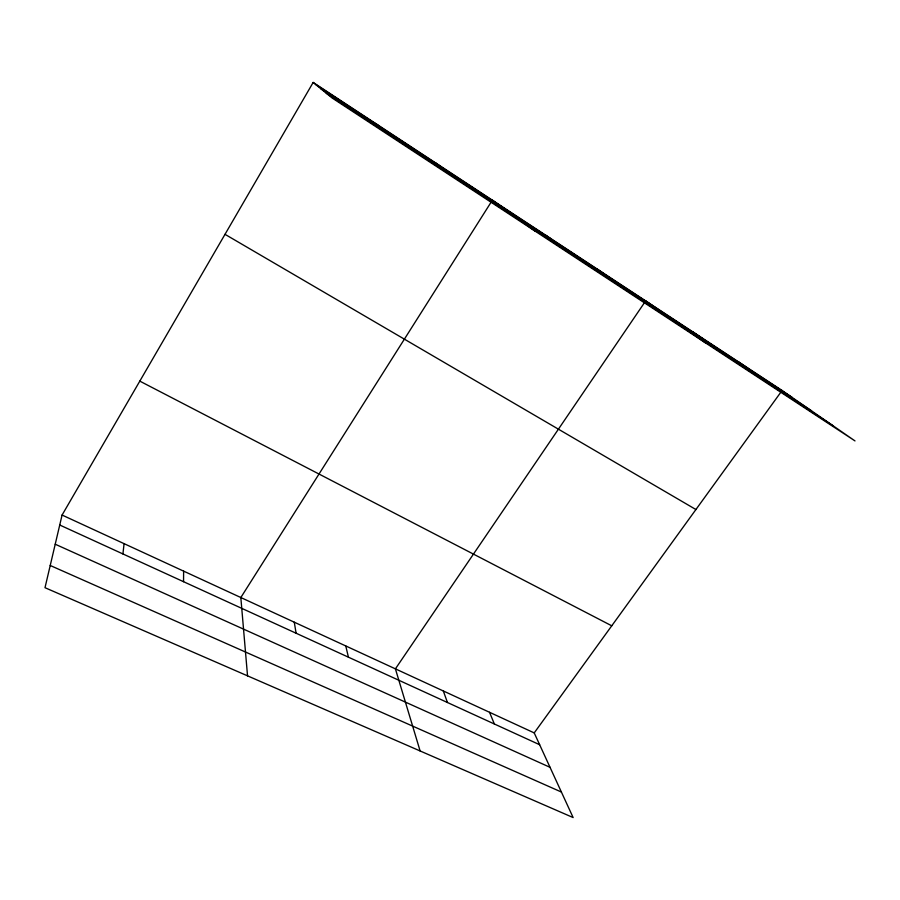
<?xml version="1.0" encoding="UTF-8"?>
<svg xmlns="http://www.w3.org/2000/svg" width="900" height="900" viewBox="0 0 900 900"><rect width="100%" height="100%" fill="white"/><g stroke="black" fill="none" stroke-linecap="round" stroke-linejoin="round"><path stroke-width="1.35" d="M183.544 581.692L183.623 571.129M122.918 553.939L124.087 543.656M62.078 515.048L45 587.7L573.131 817.56L534.217 732.904L62.078 515.048L313.166 82.44L782.089 390.488L855 440.921L332.089 97.976L313.166 82.44M534.217 732.904L782.089 390.488M50.22 565.481L561.398 792.034M55.226 544.219L550.035 767.317M59.738 525.015L539.651 744.727M139.804 381.127L611.752 625.804M225.011 234.326L695.914 509.535M315.731 84.544L792.18 397.474M320.704 88.627L811.564 410.884M326.239 93.184L832.871 425.621M738.315 361.744L747.855 368.359M692.887 331.897L701.798 338.119M705.566 342.923L645.683 300.881L395.404 668.857L420.12 750.96M596.61 268.65L604.114 273.96M545.546 235.102L552.251 239.895M535.016 231.064L492.368 200.171L240.829 597.533L247.534 675.855M435.24 162.63L440.077 166.219M375.559 123.424L379.316 126.304M489.544 712.294L494.359 723.994M443.306 690.952L447.457 702.518M345.757 645.941L348.424 657.18M294.266 622.181L296.1 633.217"/></g></svg>
